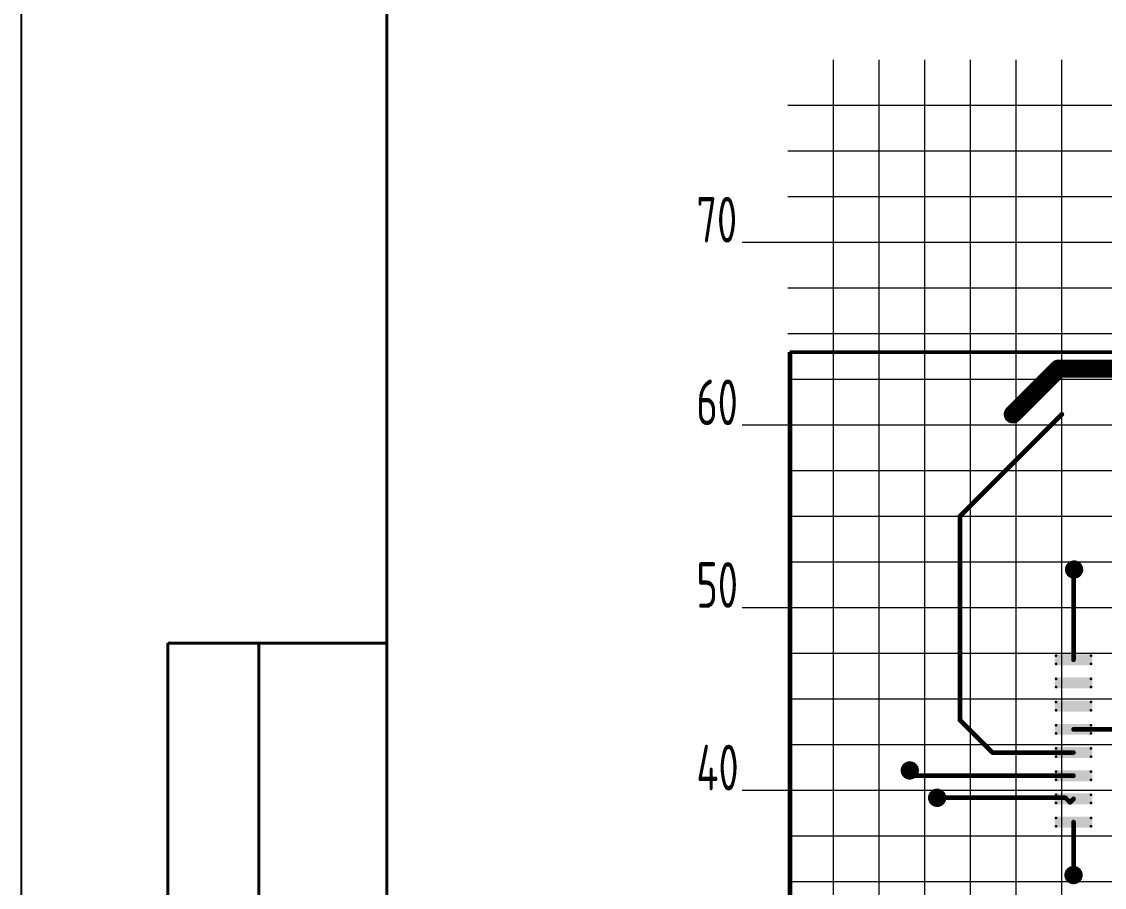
# Model space of a CAD drawing. Extents: x 1996 to 2593, y 74 to 494.
# Drawn here: x 1995.5 to 2054.8, y 352.2 to 399.6 of the extents above; entities that cross this region are included whole.
import ezdxf

# ---------------------------------------------------------------- set-up
doc = ezdxf.new("R2010")
doc.units = 0
doc.header["$MEASUREMENT"] = 0
doc.layers.get('0').update_dxf_attribs({"linetype": 'CONTINUOUS'})
for name, color, linetype in [('BottomSolder', 6, 'CONTINUOUS'), ('KeepOutLayer', 6, 'CONTINUOUS'), ('KONTUR', 7, 'CONTINUOUS'), ('TopLayer', 1, 'CONTINUOUS')]:
    doc.layers.add(name, color=color, linetype=linetype)
doc.layers.add('Основная', color=7, linetype='CONTINUOUS', lineweight=40)
doc.styles.add('ЕСКД', font='eskd15.shx', dxfattribs={"width": 0.8})

# ---------------------------------------------------------------- blocks, each defined once
blk = doc.blocks.new('SOIC127P1030X265_16N_52')
at = {"layer": 'TopLayer', "const_width": 0.075}
for points in [[(-5.633, 4.67, 1), (-5.558, 4.67, 1)], [(-3.723, 4.67, 1), (-3.648, 4.67, 1)], [(3.648, 4.67, 1), (3.723, 4.67, 1)], [(5.558, 4.67, 1), (5.633, 4.67, 1)], [(-5.633, 4.22, 1), (-5.558, 4.22, 1)], [(-3.723, 4.22, 1), (-3.648, 4.22, 1)], [(3.648, 4.22, 1), (3.723, 4.22, 1)], [(5.558, 4.22, 1), (5.633, 4.22, 1)], [(-5.633, 3.4, 1), (-5.558, 3.4, 1)], [(-5.633, 2.95, 1), (-5.558, 2.95, 1)], [(-3.723, 3.4, 1), (-3.648, 3.4, 1)], [(-3.723, 2.95, 1), (-3.648, 2.95, 1)], [(3.648, 3.4, 1), (3.723, 3.4, 1)], [(3.648, 2.95, 1), (3.723, 2.95, 1)], [(5.558, 3.4, 1), (5.633, 3.4, 1)], [(5.558, 2.95, 1), (5.633, 2.95, 1)], [(-5.633, 2.13, 1), (-5.558, 2.13, 1)], [(-3.723, 2.13, 1), (-3.648, 2.13, 1)], [(3.648, 2.13, 1), (3.723, 2.13, 1)], [(5.558, 2.13, 1), (5.633, 2.13, 1)], [(-5.633, 1.68, 1), (-5.558, 1.68, 1)], [(-3.723, 1.68, 1), (-3.648, 1.68, 1)], [(3.648, 1.68, 1), (3.723, 1.68, 1)], [(5.558, 1.68, 1), (5.633, 1.68, 1)], [(-5.633, 0.86, 1), (-5.558, 0.86, 1)], [(-3.723, 0.86, 1), (-3.648, 0.86, 1)], [(3.648, 0.86, 1), (3.723, 0.86, 1)], [(5.558, 0.86, 1), (5.633, 0.86, 1)], [(-5.633, 0.41, 1), (-5.558, 0.41, 1)], [(-3.723, 0.41, 1), (-3.648, 0.41, 1)], [(3.648, 0.41, 1), (3.723, 0.41, 1)], [(5.558, 0.41, 1), (5.633, 0.41, 1)], [(-5.633, -0.41, 1), (-5.558, -0.41, 1)], [(-3.723, -0.41, 1), (-3.648, -0.41, 1)], [(3.648, -0.41, 1), (3.723, -0.41, 1)], [(5.558, -0.41, 1), (5.633, -0.41, 1)], [(-5.633, -0.86, 1), (-5.558, -0.86, 1)], [(-3.723, -0.86, 1), (-3.648, -0.86, 1)], [(3.648, -0.86, 1), (3.723, -0.86, 1)], [(5.558, -0.86, 1), (5.633, -0.86, 1)], [(-5.633, -1.68, 1), (-5.558, -1.68, 1)], [(-3.723, -1.68, 1), (-3.648, -1.68, 1)], [(3.648, -1.68, 1), (3.723, -1.68, 1)], [(5.558, -1.68, 1), (5.633, -1.68, 1)], [(-5.633, -2.13, 1), (-5.558, -2.13, 1)], [(-3.723, -2.13, 1), (-3.648, -2.13, 1)], [(3.648, -2.13, 1), (3.723, -2.13, 1)], [(5.558, -2.13, 1), (5.633, -2.13, 1)], [(-5.633, -2.95, 1), (-5.558, -2.95, 1)], [(-3.723, -2.95, 1), (-3.648, -2.95, 1)], [(3.648, -2.95, 1), (3.723, -2.95, 1)], [(5.558, -2.95, 1), (5.633, -2.95, 1)], [(-5.633, -3.4, 1), (-5.558, -3.4, 1)], [(-3.723, -3.4, 1), (-3.648, -3.4, 1)], [(3.648, -3.4, 1), (3.723, -3.4, 1)], [(5.558, -3.4, 1), (5.633, -3.4, 1)], [(-5.633, -4.22, 1), (-5.558, -4.22, 1)], [(-3.723, -4.22, 1), (-3.648, -4.22, 1)], [(3.648, -4.22, 1), (3.723, -4.22, 1)], [(5.558, -4.22, 1), (5.633, -4.22, 1)], [(-5.633, -4.67, 1), (-5.558, -4.67, 1)], [(-3.723, -4.67, 1), (-3.648, -4.67, 1)], [(3.648, -4.67, 1), (3.723, -4.67, 1)], [(5.558, -4.67, 1), (5.633, -4.67, 1)]]:
    blk.add_lwpolyline(points, format="xyb", close=True, dxfattribs=at)
at = {"layer": 'TopLayer'}
for points in [[(-5.595, 4.145), (-3.685, 4.145), (-5.595, 4.745), (-3.685, 4.745)], [(3.685, 4.145), (5.595, 4.145), (3.685, 4.745), (5.595, 4.745)], [(-5.67, 4.22), (-3.61, 4.22), (-5.67, 4.67), (-3.61, 4.67)], [(3.61, 4.22), (5.67, 4.22), (3.61, 4.67), (5.67, 4.67)], [(-5.67, 2.95), (-3.61, 2.95), (-5.67, 3.4), (-3.61, 3.4)], [(-5.595, 2.875), (-3.685, 2.875), (-5.595, 3.475), (-3.685, 3.475)], [(3.61, 2.95), (5.67, 2.95), (3.61, 3.4), (5.67, 3.4)], [(3.685, 2.875), (5.595, 2.875), (3.685, 3.475), (5.595, 3.475)], [(-5.67, 1.68), (-3.61, 1.68), (-5.67, 2.13), (-3.61, 2.13)], [(-5.595, 1.605), (-3.685, 1.605), (-5.595, 2.205), (-3.685, 2.205)], [(3.61, 1.68), (5.67, 1.68), (3.61, 2.13), (5.67, 2.13)], [(3.685, 1.605), (5.595, 1.605), (3.685, 2.205), (5.595, 2.205)], [(-5.67, 0.41), (-3.61, 0.41), (-5.67, 0.86), (-3.61, 0.86)], [(-5.595, 0.335), (-3.685, 0.335), (-5.595, 0.935), (-3.685, 0.935)], [(3.61, 0.41), (5.67, 0.41), (3.61, 0.86), (5.67, 0.86)], [(3.685, 0.335), (5.595, 0.335), (3.685, 0.935), (5.595, 0.935)], [(-5.67, -0.86), (-3.61, -0.86), (-5.67, -0.41), (-3.61, -0.41)], [(-5.595, -0.935), (-3.685, -0.935), (-5.595, -0.335), (-3.685, -0.335)], [(3.61, -0.86), (5.67, -0.86), (3.61, -0.41), (5.67, -0.41)], [(3.685, -0.935), (5.595, -0.935), (3.685, -0.335), (5.595, -0.335)], [(-5.67, -2.13), (-3.61, -2.13), (-5.67, -1.68), (-3.61, -1.68)], [(-5.595, -2.205), (-3.685, -2.205), (-5.595, -1.605), (-3.685, -1.605)], [(3.61, -2.13), (5.67, -2.13), (3.61, -1.68), (5.67, -1.68)], [(3.685, -2.205), (5.595, -2.205), (3.685, -1.605), (5.595, -1.605)], [(-5.67, -3.4), (-3.61, -3.4), (-5.67, -2.95), (-3.61, -2.95)], [(-5.595, -3.475), (-3.685, -3.475), (-5.595, -2.875), (-3.685, -2.875)], [(3.61, -3.4), (5.67, -3.4), (3.61, -2.95), (5.67, -2.95)], [(3.685, -3.475), (5.595, -3.475), (3.685, -2.875), (5.595, -2.875)], [(-5.595, -4.745), (-3.685, -4.745), (-5.595, -4.145), (-3.685, -4.145)], [(3.685, -4.745), (5.595, -4.745), (3.685, -4.145), (5.595, -4.145)], [(-5.67, -4.67), (-3.61, -4.67), (-5.67, -4.22), (-3.61, -4.22)], [(3.61, -4.67), (5.67, -4.67), (3.61, -4.22), (5.67, -4.22)]]:
    blk.add_solid(points, dxfattribs=at)

msp = doc.modelspace()

# ---------------------------------------------------------------- linework, layer by layer
at = {"lineweight": 9}
for p, q in [((2040, 397.5), (2040, 317.5)), ((2042.5, 397.5), (2042.5, 317.5)), ((2045, 397.5), (2045, 317.5)), ((2047.5, 397.5), (2047.5, 315)), ((2050, 397.5), (2050, 317.5)), ((2052.5, 397.5), (2052.5, 317.5)), ((2137.5, 395), (2037.5, 395)), ((2137.5, 392.5), (2037.5, 392.5)), ((2137.5, 390), (2037.5, 390)), ((2137.5, 387.5), (2035, 387.5)), ((2137.5, 385), (2037.5, 385)), ((2137.5, 382.5), (2037.5, 382.5)), ((2137.5, 380), (2037.5, 380)), ((2137.5, 377.5), (2035, 377.5)), ((2137.5, 375), (2037.5, 375)), ((2137.5, 372.5), (2037.5, 372.5)), ((2137.5, 370), (2037.5, 370)), ((2137.5, 367.5), (2035, 367.5)), ((2137.5, 365), (2037.5, 365)), ((2137.5, 362.5), (2037.5, 362.5)), ((2137.5, 360), (2037.5, 360)), ((2137.5, 357.5), (2035, 357.5)), ((2137.5, 355), (2037.5, 355)), ((2137.5, 352.5), (2037.5, 352.5))]:
    msp.add_line(p, q, dxfattribs=at)
at = {"layer": 'BottomSolder', "const_width": 0.502}
for points in [[(2052.938, 369.593, 1), (2053.439, 369.593, 1)], [(2043.938, 358.593, 1), (2044.439, 358.593, 1)], [(2045.438, 357.093, 1), (2045.939, 357.093, 1)], [(2052.908, 352.863, 1), (2053.409, 352.863, 1)]]:
    msp.add_lwpolyline(points, format="xyb", close=True, dxfattribs=at)
at = {"layer": 'KeepOutLayer', "lineweight": 50}
msp.add_line((2037.627, 381.5), (2152.5, 381.5), dxfattribs=at)
at = {"layer": 'KeepOutLayer', "lineweight": 50, "const_width": 0.254}
msp.add_lwpolyline([(2037.627, 317.5), (2037.627, 381.5)], dxfattribs=at)
at = {"layer": 'KONTUR'}
msp.add_line((1995.538, 73.57), (1995.538, 493.57), dxfattribs=at)
at = {"layer": 'TopLayer'}
for points, const_width in [([(2049.835, 378.093), (2052.334, 380.593)], 1), ([(2052.334, 380.593), (2071.689, 380.593)], 1), ([(2046.939, 372.51), (2052.522, 378.093)], 0.254), ([(2046.939, 361.343), (2046.939, 372.51)], 0.254), ([(2053.159, 369.563), (2053.189, 369.593)], 0.254), ([(2053.159, 364.653), (2053.159, 369.563)], 0.254), ([(2046.939, 361.343), (2048.709, 359.573)], 0.254), ([(2053.159, 360.843), (2056.439, 360.843)], 0.254), ([(2048.709, 359.573), (2053.159, 359.573)], 0.254), ([(2044.189, 358.593), (2044.479, 358.303)], 0.254), ([(2044.479, 358.303), (2053.159, 358.303)], 0.254), ([(2045.689, 357.093), (2052.719, 357.093)], 0.254), ([(2052.719, 357.093), (2052.969, 356.843)], 0.254), ([(2052.719, 357.093), (2052.969, 356.843)], 0.254), ([(2052.719, 357.093), (2052.969, 356.843)], 0.254), ([(2052.969, 356.843), (2053.159, 357.033)], 0.254), ([(2053.159, 352.863), (2053.159, 355.763)], 0.254)]:
    msp.add_lwpolyline(points, dxfattribs=dict(at, const_width=const_width))
for points, const_width in [([(2052.084, 380.593, 1), (2052.584, 380.593, 1)], 0.5), ([(2052.084, 380.593, 1), (2052.584, 380.593, 1)], 0.5), ([(2049.585, 378.093, 1), (2050.085, 378.093, 1)], 0.5), ([(2052.458, 378.093, 1), (2052.585, 378.093, 1)], 0.127), ([(2046.875, 372.51, 1), (2047.002, 372.51, 1)], 0.127), ([(2046.875, 372.51, 1), (2047.002, 372.51, 1)], 0.127), ([(2052.989, 369.593, 1), (2053.389, 369.593, 1)], 0.4), ([(2053.095, 369.563, 1), (2053.222, 369.563, 1)], 0.127), ([(2053.095, 369.563, 1), (2053.222, 369.563, 1)], 0.127), ([(2053.125, 369.593, 1), (2053.252, 369.593, 1)], 0.127), ([(2053.095, 364.653, 1), (2053.222, 364.653, 1)], 0.127), ([(2046.875, 361.343, 1), (2047.002, 361.343, 1)], 0.127), ([(2046.875, 361.343, 1), (2047.002, 361.343, 1)], 0.127), ([(2053.095, 360.843, 1), (2053.222, 360.843, 1)], 0.127), ([(2048.645, 359.573, 1), (2048.772, 359.573, 1)], 0.127), ([(2048.645, 359.573, 1), (2048.772, 359.573, 1)], 0.127), ([(2053.095, 359.573, 1), (2053.222, 359.573, 1)], 0.127), ([(2043.989, 358.593, 1), (2044.389, 358.593, 1)], 0.4), ([(2044.125, 358.593, 1), (2044.252, 358.593, 1)], 0.127), ([(2044.415, 358.303, 1), (2044.542, 358.303, 1)], 0.127), ([(2044.415, 358.303, 1), (2044.542, 358.303, 1)], 0.127), ([(2053.095, 358.303, 1), (2053.222, 358.303, 1)], 0.127), ([(2045.489, 357.093, 1), (2045.889, 357.093, 1)], 0.4), ([(2045.625, 357.093, 1), (2045.752, 357.093, 1)], 0.127), ([(2052.655, 357.093, 1), (2052.782, 357.093, 1)], 0.127), ([(2052.655, 357.093, 1), (2052.782, 357.093, 1)], 0.127), ([(2052.655, 357.093, 1), (2052.782, 357.093, 1)], 0.127), ([(2052.655, 357.093, 1), (2052.782, 357.093, 1)], 0.127), ([(2053.095, 357.033, 1), (2053.222, 357.033, 1)], 0.127), ([(2052.905, 356.843, 1), (2053.032, 356.843, 1)], 0.127), ([(2052.905, 356.843, 1), (2053.032, 356.843, 1)], 0.127), ([(2052.905, 356.843, 1), (2053.032, 356.843, 1)], 0.127), ([(2052.905, 356.843, 1), (2053.032, 356.843, 1)], 0.127), ([(2053.095, 355.763, 1), (2053.222, 355.763, 1)], 0.127), ([(2052.959, 352.863, 1), (2053.359, 352.863, 1)], 0.4), ([(2053.095, 352.863, 1), (2053.222, 352.863, 1)], 0.127)]:
    msp.add_lwpolyline(points, format="xyb", close=True, dxfattribs=dict(at, const_width=const_width))
at = {"layer": 'Основная'}
for p, q in [((2015.538, 118.57), (2015.538, 488.57)), ((2003.538, 365.57), (2003.538, 245.57)), ((2015.538, 365.57), (2003.538, 365.57)), ((2008.538, 245.57), (2008.538, 365.57))]:
    msp.add_line(p, q, dxfattribs=at)

# ---------------------------------------------------------------- block references
msp.add_blockref('SOIC127P1030X265_16N_52', (2057.799, 360.208))

# ---------------------------------------------------------------- texts
at = {"style": 'ЕСКД', "width": 0.8}
for s, p in [('70', (2032.5, 387.5)), ('60', (2032.5, 377.5)), ('50', (2032.5, 367.5)), ('40', (2032.5, 357.5))]:
    msp.add_text(s, height=2.5, dxfattribs=at).set_placement(p)

doc.saveas('drawing.dxf')
